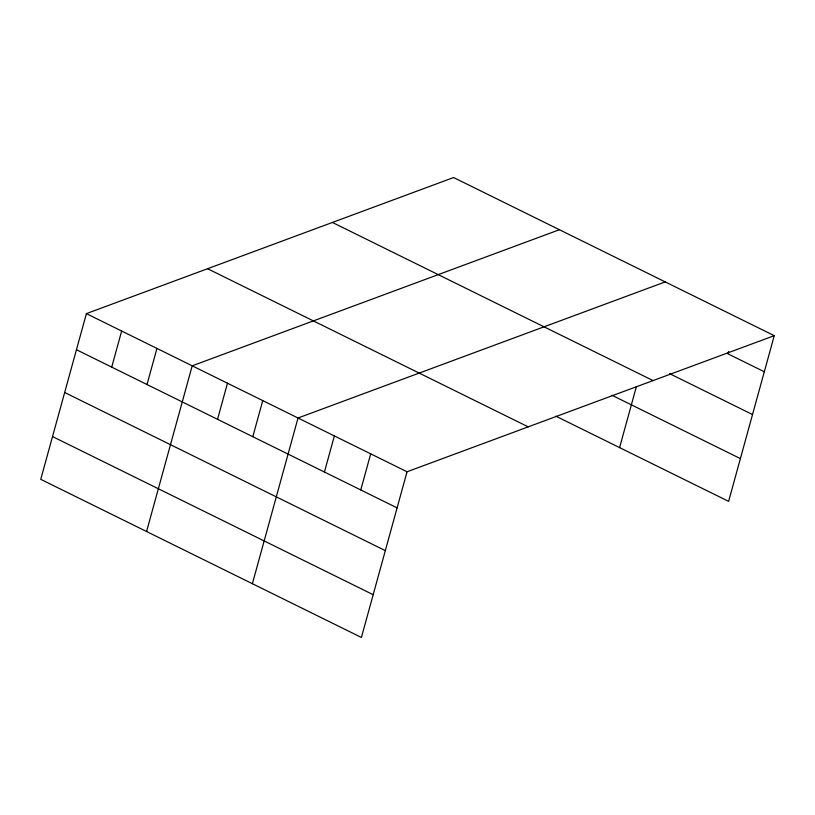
<?xml version="1.0" encoding="UTF-8"?>
<svg xmlns="http://www.w3.org/2000/svg" width="815" height="815" viewBox="0 0 815 815"><rect width="100%" height="100%" fill="white"/><g stroke="black" fill="none" stroke-linecap="round" stroke-linejoin="round"><path stroke-width="1.22" d="M774.25 335.668L453.598 177.538L86.39 313.632L40.75 479.332L361.402 637.462L407.042 471.763L774.25 335.668L728.61 501.368L555.871 416.18M111.716 367.127L121.659 331.022M146.995 384.517L156.938 348.423M146.568 531.512L192.208 365.813L559.416 229.718M217.534 419.307L227.477 383.213M252.803 436.708L262.746 400.603M252.385 583.693L298.025 417.993L665.223 281.909M324.421 472.017L334.364 435.923M360.76 489.947L370.703 453.843M619.583 447.608L636.423 386.483M728.63 351.448L727.968 353.853L764.307 371.772M669.624 373.657L752.53 414.54M332.418 222.444L653.07 380.585M612.024 395.295L740.387 458.601M207.57 268.716L528.222 426.856M86.39 313.632L407.042 471.763M76.447 349.727L397.099 507.867M64.67 392.494L385.322 550.634M52.527 436.565L373.189 594.695"/></g></svg>
